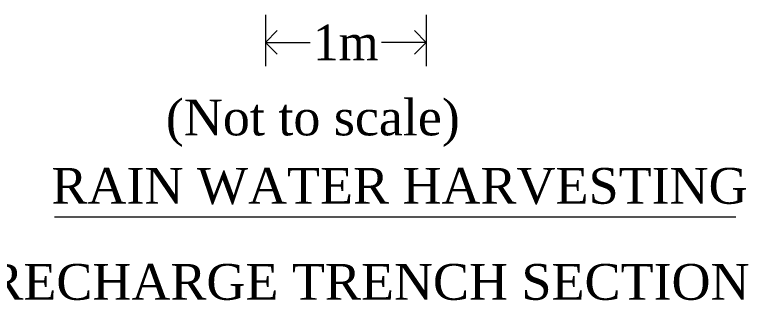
# Model space of a CAD drawing. Header units: metres. Extents: x -1560643 to -1560434, y 43491 to 43663.
# Drawn here: x -1560608.834 to -1560604.201, y 43511.488 to 43513.289 of the extents above; entities that cross this region are included whole.
import ezdxf

# ---------------------------------------------------------------- set-up
doc = ezdxf.new("R2010")
doc.units = ezdxf.units.M
doc.header["$LTSCALE"] = 750
doc.header["$MEASUREMENT"] = 0
doc.layers.get('0').update_dxf_attribs({"lineweight": 5})
doc.layers.add('AR_WALL', color=7, linetype='Continuous', lineweight=40)
doc.layers.add('BLK_1_FLR_0_DRINKING_WATER', color=7, linetype='Continuous', lineweight=5)
doc.styles.add('style1', font='times.ttf', dxfattribs={"width": 0.95, "height": 200})

# ---------------------------------------------------------------- blocks, each defined once
blk = doc.blocks.new('_Open90')
at = {"layer": 'AR_WALL', "color": 0, "lineweight": -2}
for p, q in [((-0.5, 0.5), (0, 0)), ((0, 0), (-1, 0)), ((0, 0), (-0.5, -0.5))]:
    blk.add_line(p, q, dxfattribs=at)
blk = doc.blocks.new('A$C52BB42CC')
at = {"ltscale": 2}
for p, q in [((1415.98281166068, 902.3901175208304), (1415.98281166068, 889.5908051909647)), ((1455.989416954369, 902.3901175208304), (1455.989416954369, 889.5908051909647)), ((1421.909716148657, 895.5177096789084), (1427.117479587963, 895.5177096789084)), ((1450.062512466393, 895.5177096789084), (1444.854749027087, 895.5177096789084))]:
    blk.add_line(p, q, dxfattribs=at)
blk.add_line((1363.552698273881, 852.1819943120246), (1532.976047589793, 852.1819943120246))
at = {"ltscale": 2, "xscale": 5.926904487918363, "yscale": 5.926904487918363, "zscale": 5.926904487918363, "rotation": 180}
blk.add_blockref('_Open90', (1415.98281166068, 895.5177096789084), dxfattribs=at)
at = {"ltscale": 2, "xscale": 5.926904487918363, "yscale": 5.926904487918363, "zscale": 5.926904487918363}
blk.add_blockref('_Open90', (1455.989416954369, 895.5177096789084), dxfattribs=at)
at = {"style": 'style1'}
for s, p in [('(Not to scale)', (1391.247053616593, 872.4314055049872)), ('RAIN WATER HARVESTING', (1362.807520622213, 855.4596342259465)), ('RECHARGE TRENCH SECTION', (1346.862920628831, 831.6119314556781))]:
    blk.add_text(s, height=8.890356731916851, dxfattribs=at).set_placement(p)
at = {"ltscale": 2, "insert": (1435.986114307539, 895.5177096789084), "char_height": 8.890356731916851, "attachment_point": 5, "style": 'style1'}
blk.add_mtext('\\A1;1m', dxfattribs=at)

msp = doc.modelspace()

# ---------------------------------------------------------------- block references
at = {"layer": 'BLK_1_FLR_0_DRINKING_WATER', "xscale": 0.0254016284015961, "yscale": 0.0254016284015961, "zscale": 0.0254016284015961}
msp.add_blockref('A$C52BB42CC', (-1560643.219244889, 43490.36697772178), dxfattribs=at)

doc.saveas('drawing.dxf')
